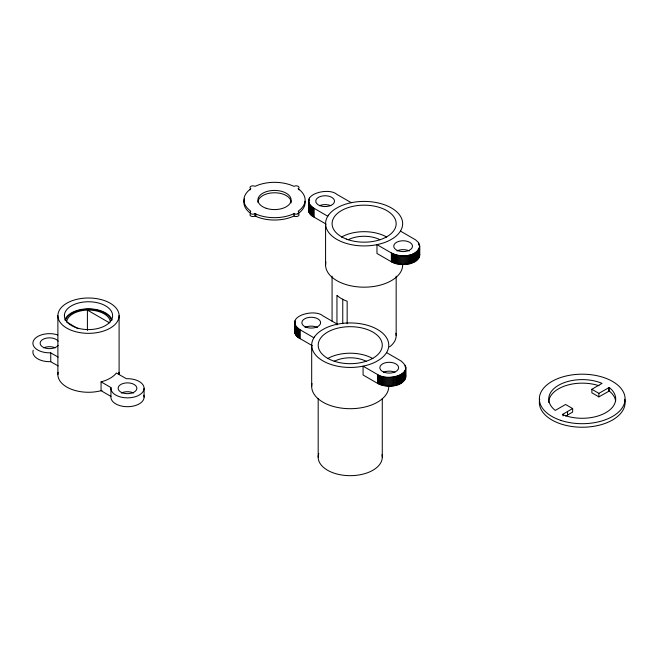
<?xml version="1.0" encoding="UTF-8"?>
<svg xmlns="http://www.w3.org/2000/svg" width="658" height="658" viewBox="0 0 658 658"><rect width="100%" height="100%" fill="white"/><g stroke="black" fill="none" stroke-linecap="round" stroke-linejoin="round"><path stroke-width="0.99" d="M337.381 324.213L322.971 315.898C313.973 307.862 282.002 317.37 300.287 329.88L313.899 337.768M351.273 202.697L336.863 194.381C327.865 186.337 295.894 195.845 314.179 208.364L327.791 216.252M386.55 352.606L400.961 360.921C417.443 373.974 386.082 382.035 377.478 374.476L363.076 366.161L363.076 375.002L377.478 383.318C386.106 388.154 404.793 387.735 405.682 375.29M419.714 246.182C416.679 257.5 400.08 257.566 391.378 252.96L376.968 244.644L376.968 253.478L392.168 262.229L395.771 263.619L403.115 264.606L410.452 263.619L415.593 261.341L419.146 257.5L419.714 255.024L419.714 246.182L418.447 242.514L415.593 239.857L400.442 231.09M110.939 396.404L110.939 387.562L101.069 381.862L101.069 390.704L110.939 396.404A16.598 9.582 0 0 0 128.573 406.677A16.598 9.582 0 0 0 143.773 395.244M308.849 208.125C307.459 212.057 310.847 215.676 314.179 217.206L326.097 224.107M295.195 329.033C293.238 333.055 296.733 337.167 300.287 338.722L312.196 345.623M298.082 213.628L298.798 213.118A30.605 17.667 0 0 0 305.057 201.208M572.641 408.552L565.584 404.481L555.253 410.395L554.381 409.687A33.492 19.337 0 0 1 558.543 385.275A33.492 19.337 0 0 1 600.828 382.866L602.054 383.375L591.871 389.24L598.87 393.361L609.193 387.496L610.073 388.204A33.492 19.337 0 0 1 605.903 412.615A33.492 19.337 0 0 1 563.618 415.025L562.401 414.515L572.641 408.552L572.641 412.089L565.773 416.053M591.871 389.24L591.871 392.777L598.87 396.889L609.193 391.033L609.193 387.496M294.027 213.603L294.118 216.038A2.887 1.67 0 0 0 298.197 216.038A2.887 1.67 0 0 0 298.197 213.677A2.887 1.67 0 0 1 294.118 213.677L293.147 214.023A30.605 17.667 0 0 1 255.888 214.023L255.049 213.595A2.887 1.67 0 0 1 250.978 213.751A2.887 1.67 0 0 1 250.706 211.399L250.237 210.757A30.605 17.667 0 0 1 250.237 189.249L250.838 188.69A2.887 1.67 0 0 1 250.838 186.329A2.887 1.67 0 0 1 254.926 186.329L255.888 185.984A30.605 17.667 0 0 1 293.147 185.984L294.118 186.329A2.887 1.67 0 0 1 298.197 186.329A2.887 1.67 0 0 1 298.197 188.69A2.887 1.67 0 0 1 299.045 189.866M294.027 215.964L293.147 216.383A30.605 17.667 0 0 1 255.888 216.383L255.049 215.956A2.887 1.67 0 0 1 251.274 216.243A2.887 1.67 0 0 1 250.295 214.121M298.197 188.69L298.798 189.249A30.605 17.667 0 0 1 298.798 210.757L298.197 211.317A2.887 1.67 0 0 1 298.197 213.677M101.069 381.862L102.031 381.607A30.605 17.667 0 0 0 115.94 373.579L116.376 373.02L126.402 378.712A16.598 9.582 0 0 1 144.086 388.064A16.598 9.582 0 0 1 127.126 397.86A16.598 9.582 0 0 1 110.922 387.652M102.031 390.449L100.205 390.926A30.605 17.667 0 0 1 58.151 372.296M58.143 357.08L50.584 352.811A16.598 9.582 0 0 1 33.336 341.074A16.598 9.582 0 0 1 57.805 334.947M58.143 365.922L50.584 361.653A16.598 9.582 0 0 1 33.221 350.221M109.516 322.856L87.407 310.091L87.407 330.431M78.08 328.753L66.598 321.91A21.944 12.667 0 0 1 87.062 310.099L88.493 310.074A21.944 12.667 0 0 1 110.388 321.91M609.193 391.033L610.073 391.74A33.492 19.337 0 0 1 615.641 401.216M419.393 253.149L419.714 255.024M562.911 414.219L563.026 415.905M608.683 387.792L608.683 391.329M598.87 393.361L598.87 396.889M567.533 411.497L567.533 415.034M419.574 244.932L419.574 256.275M419.393 248.05L419.393 256.891M419.146 248.658L419.146 257.5M418.833 243.098L418.833 245.064M418.833 249.259L418.833 258.101M418.447 249.851L418.447 258.693M418.003 250.418L418.003 259.26M417.493 250.969L417.493 259.811M416.917 251.504L416.917 260.346M416.284 252.014L416.284 260.856M415.593 252.499L415.593 261.341M414.853 252.96L414.853 261.802M414.063 253.388L414.063 262.229M413.216 253.782L413.216 262.624M412.336 254.153L412.336 262.986M411.414 254.481L411.414 263.323M410.452 254.778L410.452 263.619M409.465 255.033L409.465 263.874M408.445 255.255L408.445 264.097M407.409 255.436L407.409 264.277M406.348 255.584L406.348 264.417M405.789 367.074L405.789 377.166M405.682 366.448L405.682 377.791M405.501 369.574L405.501 378.408M405.279 255.682L405.279 264.524M405.254 365.223L405.254 367.189M405.254 370.183L405.254 379.024M404.941 370.783L404.941 379.625M404.555 371.367L404.555 380.209M404.201 255.748L404.201 264.582M404.111 371.943L404.111 380.785M403.601 372.494L403.601 381.336M403.115 255.765L403.115 264.606M403.025 373.028L403.025 381.87M402.392 373.538L402.392 382.38M402.03 255.748L402.03 264.582M401.701 374.024L401.701 382.857M400.944 255.682L400.944 264.524M400.961 374.476L400.961 383.318M400.163 374.904L400.163 383.746M399.875 255.584L399.875 264.417M399.324 375.307L399.324 384.149M398.814 255.436L398.814 264.277M398.444 375.669L398.444 384.511M397.777 255.255L397.777 264.097M397.522 376.006L397.522 384.84M396.758 255.033L396.758 263.874M396.56 376.294L396.56 385.136M396.165 276.196L396.165 335.646M395.771 254.778L395.771 263.619M395.573 376.557L395.573 385.399M394.816 254.481L394.816 263.323M394.553 376.779L394.553 385.621M393.887 254.153L393.887 262.986M393.517 376.96L393.517 385.802M393.007 253.782L393.007 262.624M392.456 377.1L392.456 385.942M392.168 253.388L392.168 262.229M391.378 252.96L391.378 261.802M391.387 377.207L391.387 386.04M390.309 377.264L390.309 386.106M389.223 377.289L389.223 386.123M388.138 377.264L388.138 386.106M387.052 377.207L387.052 386.04M385.983 377.1L385.983 385.942M384.922 376.96L384.922 385.802M383.885 376.779L383.885 385.621M382.866 376.557L382.866 385.399M382.273 398.74L382.273 457.162M381.879 376.294L381.879 385.136M380.916 376.006L380.916 384.84M379.995 375.669L379.995 384.511M379.115 375.307L379.115 384.149M378.276 374.904L378.276 383.746M377.478 374.476L377.478 383.318M347.161 323.703L347.161 301.232L346.314 300.936A32.045 18.506 0 0 1 337.472 295.829L336.954 295.343L336.954 324.962M342.76 299.135L342.76 323.646M332.076 276.196L332.076 321.293M325.578 223.671L325.578 264.919M318.184 398.74L318.184 457.162M314.179 208.364L314.179 217.206M313.389 207.936L313.389 216.77M312.649 207.476L312.649 216.317M311.958 206.99L311.958 215.832M311.686 345.187L311.686 386.443M311.324 206.48L311.324 215.322M310.749 205.946L310.749 214.788M310.239 205.395L310.239 214.237M309.786 204.827L309.786 213.661M309.408 198.074L309.408 200.04M309.408 204.235L309.408 213.077M309.096 203.635L309.096 212.476M308.849 199.284L308.849 211.868M308.668 199.909L308.668 211.251M308.561 200.526L308.561 210.626M300.287 329.88L300.287 338.722M299.497 329.452L299.497 338.294M298.757 329L298.757 337.834M298.066 328.515L298.066 337.348M297.432 328.005L297.432 336.838M296.857 327.47L296.857 336.312M296.347 326.919L296.347 335.753M295.894 326.343L295.894 335.185M295.516 325.759L295.516 334.601M295.195 325.159L295.195 334.001M294.949 320.808L294.949 333.384M294.776 321.425L294.776 332.767M294.669 322.05L294.669 332.142M255.888 214.023L255.888 216.383M255.049 213.595L255.049 215.956M144.086 388.278L144.086 397.119M119.098 315.667A30.605 17.667 0 0 1 73.194 330.974A30.605 17.667 0 0 1 73.194 300.369A30.605 17.667 0 0 1 119.098 315.667L119.098 374.599A30.605 17.667 0 0 0 118.835 372.296M57.888 315.667L57.888 374.599M50.74 352.803L50.74 361.645M64.846 320.027A24.107 13.917 0 0 1 86.914 308.849L88.493 308.824A24.107 13.917 0 0 1 112.14 320.027M65.553 320.109A23.384 13.505 0 0 1 86.963 309.268L88.493 309.235A23.384 13.505 0 0 1 111.432 320.109M43.79 347.794A9.385 5.42 0 0 1 55.214 347.794M121.302 393.04A9.385 5.42 0 0 1 133.673 393.04M58.167 345.327A9.385 5.42 0 0 1 43.79 347.547A9.385 5.42 0 0 1 43.79 338.952A9.385 5.42 0 0 1 58.167 341.181M250.237 213.118A30.605 17.667 0 0 1 244.505 198.913M249.991 189.866A2.887 1.67 0 0 1 250.377 189.035M257.92 202.36A16.598 9.582 0 0 1 275.06 192.778A16.598 9.582 0 0 1 291.083 202.985M624.73 399.25A42.877 24.757 0 0 1 582.223 427.231A42.877 24.757 0 0 1 539.716 399.25M548.731 402.482A33.492 19.337 0 0 1 598.969 385.736M341.461 237.102A32.045 18.506 0 0 1 386.781 237.102M348.222 239.726A24.107 13.917 0 0 1 380.02 239.726M319.418 205.699A9.385 5.42 0 0 1 330.842 205.699M396.93 250.945A9.385 5.42 0 0 1 409.301 250.945M402.663 264.919A38.542 22.257 0 0 1 361.596 287.127A38.542 22.257 0 0 1 325.907 262.016M395.894 333.228A32.045 18.506 0 0 1 389.544 346.906M388.771 386.443A38.542 22.257 0 0 1 347.704 408.651A38.542 22.257 0 0 1 312.015 383.54M382.002 454.752A32.045 18.506 0 0 1 349.176 475.66A32.045 18.506 0 0 1 318.793 453.551M327.569 358.626A32.045 18.506 0 0 1 372.889 358.626M383.507 372.247A9.385 5.42 0 0 1 394.932 372.247M305.049 327.445A9.385 5.42 0 0 1 317.419 327.445M334.33 361.242A24.107 13.917 0 0 1 366.119 361.242M64.435 314.763L64.385 315.667A24.107 13.917 0 0 0 88.493 329.592L90.072 329.559A24.107 13.917 0 0 0 112.551 316.58L112.6 315.667A24.107 13.917 0 0 0 88.493 301.751L86.914 301.783A24.107 13.917 0 0 0 64.435 314.763M328.506 215.15L327.618 216.515A38.542 22.257 0 0 0 336.863 239.405A38.542 22.257 0 0 0 376.508 244.743L378.868 244.225A38.542 22.257 0 0 0 389.536 240.4L393.097 238.344A38.542 22.257 0 0 0 399.727 232.184L400.615 230.818A38.542 22.257 0 0 0 391.378 207.936A38.542 22.257 0 0 0 351.734 202.598L349.373 203.108A38.542 22.257 0 0 0 338.706 206.941L335.144 208.997A38.542 22.257 0 0 0 328.506 215.15M314.614 336.674L313.726 338.039A38.542 22.257 0 0 0 322.971 360.921A38.542 22.257 0 0 0 362.616 366.259L364.976 365.749A38.542 22.257 0 0 0 375.644 361.916L379.205 359.86A38.542 22.257 0 0 0 385.835 353.708L386.723 352.343A38.542 22.257 0 0 0 377.478 329.452A38.542 22.257 0 0 0 337.842 324.114L335.481 324.633A38.542 22.257 0 0 0 324.813 328.457L321.252 330.513A38.542 22.257 0 0 0 314.614 336.674M122.273 392.777A9.385 5.42 0 0 0 136.848 388.631A9.385 5.42 0 0 0 123.334 383.417A9.385 5.42 0 0 0 122.273 392.777M266.219 208.298A16.598 9.582 0 0 0 291.116 199.999A16.598 9.582 0 0 0 266.219 191.7A16.598 9.582 0 0 0 266.219 208.298M560.789 420.38A42.877 24.757 0 0 0 625.1 398.945A42.877 24.757 0 0 0 560.789 377.503A42.877 24.757 0 0 0 560.789 420.38M346.314 239.051A32.045 18.506 0 0 0 396.1 224.88A32.045 18.506 0 0 0 349.949 207.073A32.045 18.506 0 0 0 346.314 239.051M397.901 250.682A9.385 5.42 0 0 0 412.476 246.536A9.385 5.42 0 0 0 398.962 241.321A9.385 5.42 0 0 0 397.901 250.682M319.911 205.658A9.385 5.42 0 0 0 334.486 201.512A9.385 5.42 0 0 0 320.981 196.298A9.385 5.42 0 0 0 319.911 205.658M384.009 372.206A9.385 5.42 0 0 0 398.584 368.052A9.385 5.42 0 0 0 385.07 362.846A9.385 5.42 0 0 0 384.009 372.206M334.206 361.209A32.045 18.506 0 0 0 382.273 345.187A32.045 18.506 0 0 0 334.206 329.164A32.045 18.506 0 0 0 334.206 361.209M306.019 327.182A9.385 5.42 0 0 0 320.594 323.029A9.385 5.42 0 0 0 307.08 317.822A9.385 5.42 0 0 0 306.019 327.182"/></g></svg>
